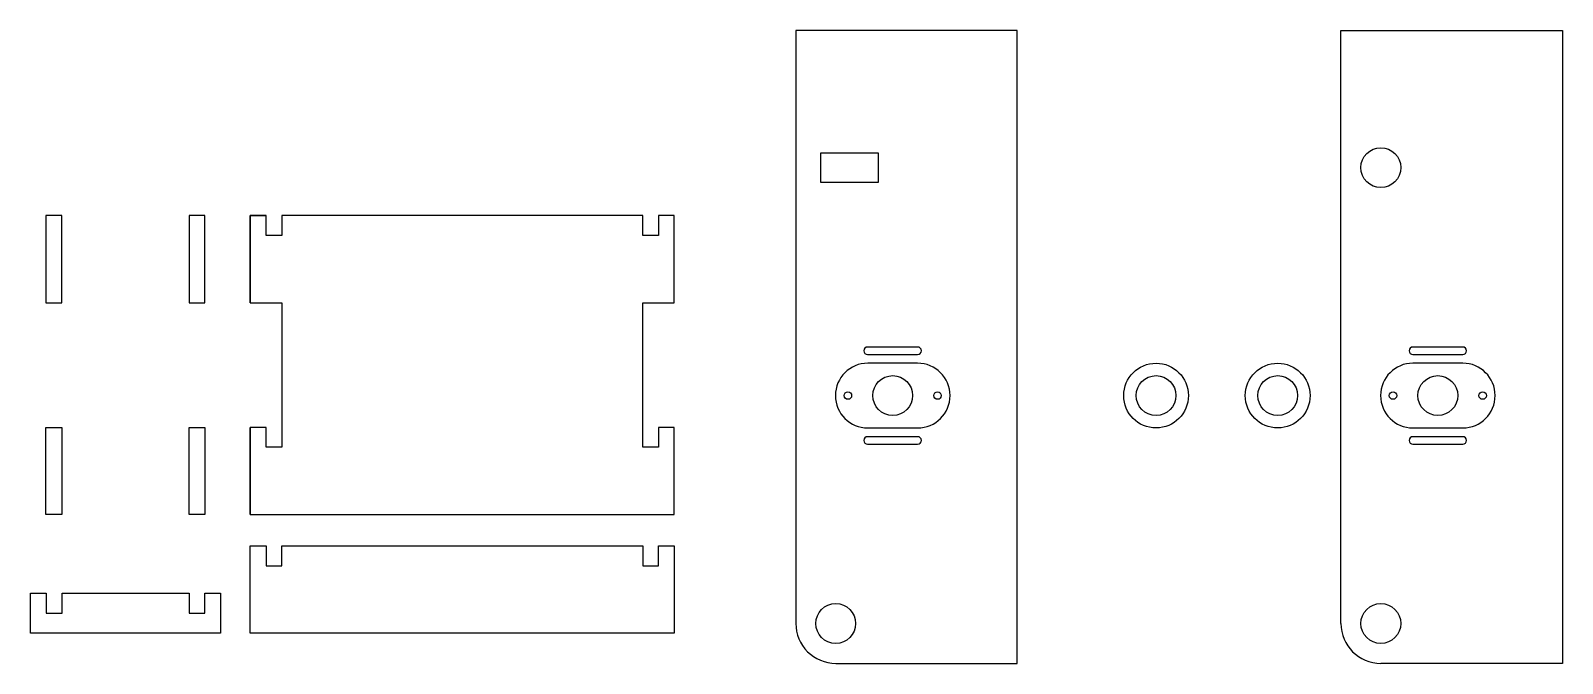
# Model space of a CAD drawing. Header units: millimetres. Extents: x -615 to 0, y -254 to 0.
import ezdxf

# ---------------------------------------------------------------- set-up
doc = ezdxf.new("R2010")
doc.units = ezdxf.units.MM
doc.layers.get('0').update_dxf_attribs({"linetype": 'CONTINUOUS'})

msp = doc.modelspace()

# ---------------------------------------------------------------- linework, layer by layer
for p, q in [((-88.9, -238), (-88.9, 0)), ((-88.9, 0), (0, 0)), ((0, 0), (0, -254)), ((-526.86, -74.25), (-520.56, -74.25)), ((-526.86, -109.25), (-526.86, -74.25)), ((-526.86, -194.25), (-526.86, -159.25)), ((0, -254), (-72.9, -254))]:
    msp.add_line(p, q)
for points in [[(-218.9, 0), (-307.8, 0), (-307.8, -238, 0.414214), (-291.8, -254), (-218.9, -254)], [(-258.9, -127), (-279, -127, 1), (-279, -130), (-258.9, -130, 1)], [(-40, -127), (-60, -127, 1), (-60, -130), (-40, -130, 1)], [(-278.9, -159.5), (-258.9, -159.5, 1), (-258.9, -133.5), (-278.9, -133.5, 1)], [(-60, -159.5), (-40, -159.5, 1), (-40, -133.5), (-60, -133.5, 1)], [(-258.9, -163), (-279, -163, 1), (-279, -166), (-258.9, -166, 1)], [(-40, -163), (-60, -163, 1), (-60, -166), (-40, -166, 1)]]:
    msp.add_lwpolyline(points, format="xyb", close=True)
for points in [[(-274.8, -61), (-297.8, -61), (-297.8, -49), (-274.8, -49)], [(-602.58, -74.25), (-608.98, -74.25), (-608.98, -109.25), (-602.58, -109.25)], [(-545.08, -74.25), (-551.48, -74.25), (-551.48, -109.25), (-545.08, -109.25)], [(-526.86, -194.25), (-356.66, -194.25), (-356.66, -159.25), (-362.96, -159.25), (-362.96, -167.25), (-369.26, -167.25), (-369.26, -159.25), (-369.26, -109.25), (-356.66, -109.25), (-356.66, -74.25), (-362.96, -74.25), (-362.96, -82.25), (-369.26, -82.25), (-369.26, -74.25), (-514.26, -74.25), (-514.26, -82.25), (-520.56, -82.25), (-520.56, -74.25), (-526.86, -74.25), (-526.86, -109.25), (-514.26, -109.25), (-514.26, -159.25), (-514.26, -167.25), (-520.56, -167.25), (-520.56, -159.25), (-526.86, -159.25)], [(-602.58, -159.25), (-602.58, -194.25), (-608.98, -194.25), (-608.98, -159.25)], [(-545.08, -194.25), (-551.48, -194.25), (-551.48, -159.25), (-545.08, -159.25)], [(-356.66, -241.87), (-526.86, -241.87), (-526.86, -206.87), (-520.56, -206.87), (-520.56, -214.87), (-514.26, -214.87), (-514.26, -206.87), (-369.26, -206.87), (-369.26, -214.87), (-362.96, -214.87), (-362.96, -206.87), (-356.66, -206.87)], [(-538.78, -241.87), (-615.08, -241.87), (-615.08, -225.87), (-608.78, -225.87), (-608.78, -233.87), (-602.48, -233.87), (-602.48, -225.87), (-551.38, -225.87), (-551.38, -233.87), (-545.08, -233.87), (-545.08, -225.87), (-538.78, -225.87)]]:
    msp.add_lwpolyline(points, close=True)
for centre, radius in [((-72.9, -55), 8), ((-163.15, -146.5), 13), ((-114.31, -146.5), 13), ((-268.9, -146.5), 8), ((-163.15, -146.5), 8), ((-114.31, -146.5), 8), ((-50, -146.5), 8), ((-286.9, -146.5), 1.5), ((-250.9, -146.5), 1.5), ((-68, -146.5), 1.5), ((-32, -146.5), 1.5), ((-291.8, -238), 8), ((-72.9, -238), 8)]:
    msp.add_circle(centre, radius)
msp.add_arc((-72.9, -238), 16, 180, 270)

doc.saveas('drawing.dxf')
